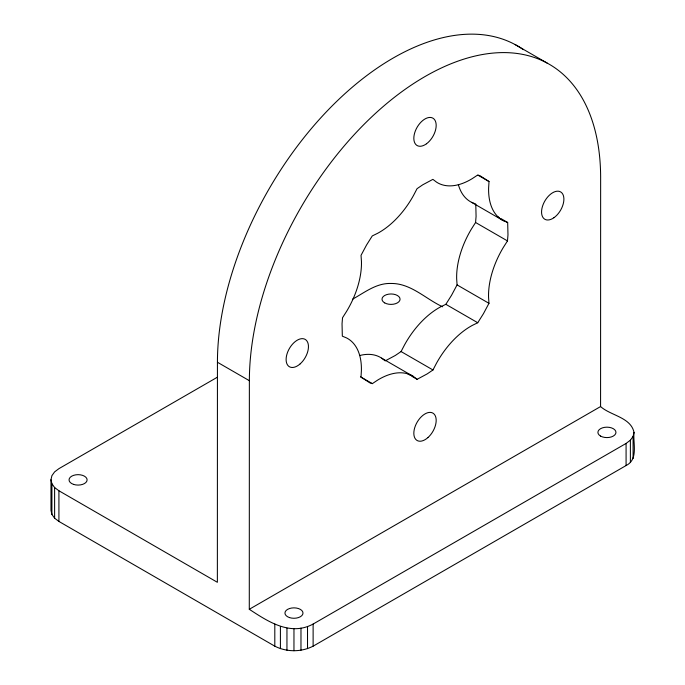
<?xml version="1.0" encoding="UTF-8"?>
<svg xmlns="http://www.w3.org/2000/svg" width="685" height="685" viewBox="0 0 685 685"><rect width="100%" height="100%" fill="white"/><g stroke="black" fill="none" stroke-linecap="round" stroke-linejoin="round"><path stroke-width="1.03" d="M217.248 377.281L58.919 468.651L54.612 471.888L51.906 475.664L50.981 479.714L50.981 510.376L51.906 514.426L54.612 518.194L58.919 521.439L274.805 646.169C286.587 652.231 301.34 652.231 313.122 646.169L626.081 465.552C638.685 459.292 632.812 443.315 634.019 432.381C630.868 417.259 610.54 415.589 600.574 406.556L600.642 177.963A248.39 143.388 -60 0 0 425.068 76.514A248.39 143.388 -60 0 0 249.366 380.697L249.289 609.29C268.255 621.706 290.371 636.348 313.122 624.052L626.081 443.435L630.388 440.198L633.094 436.422L634.019 432.381M51.906 514.426L51.906 483.756L50.981 479.714M54.612 518.194L54.612 487.532L51.906 483.756M58.919 521.439L58.919 490.768L54.612 487.532M523.383 49.662A248.39 143.388 -60 0 0 330.007 108.059A248.39 143.388 -60 0 0 217.436 362.254L217.368 582.293L58.919 490.768M274.805 646.169L274.805 624.052M280.413 648.652L280.413 626.544M286.947 650.219L286.955 628.102M293.959 650.75L293.968 628.633M300.972 650.219L300.98 628.102M307.514 648.652L307.514 626.544M313.122 646.169L313.122 624.052M626.081 465.552L626.081 443.435M630.388 462.315L630.388 440.198M633.094 458.539L633.094 436.422M417.114 379.302L413.5 376.544A66.556 38.428 -60 0 0 377.675 380.081L372.323 383.634L369.823 382.821L360.995 377.127L361.389 370.731A66.625 38.463 -60 0 0 346.533 337.919L342.329 336.164L342.038 323.8L342.534 317.737L346.627 311.307A66.436 38.36 -60 0 0 361.449 261.413L361.038 255.334L366.561 244.982L372.272 235.923L377.718 233.251A66.411 38.343 -60 0 0 413.509 195.473L417.045 188.692L422.765 184.787L432.903 179.359L436.508 182.116A66.556 38.428 -60 0 0 472.333 178.571L477.685 175.026L480.185 175.84L489.022 181.534L488.619 187.93A66.625 38.463 -60 0 0 503.484 220.741L507.679 222.497L507.979 234.861L507.482 240.915L503.381 247.353A66.436 38.36 -60 0 0 488.559 297.247L488.97 303.318L483.456 313.67L477.745 322.738L472.29 325.409A66.411 38.343 -60 0 0 436.508 363.187L432.971 369.968L427.243 373.864L417.114 379.302L411.642 376.142M359.625 355.549A66.556 38.428 -60 0 1 381.605 358.127L385.21 360.884L395.348 355.446L401.067 351.551L404.604 344.769A66.411 38.343 -60 0 1 440.387 306.991L445.841 304.311L451.552 295.252L457.075 284.9L456.664 278.829A66.436 38.36 -60 0 1 471.485 228.936L475.578 222.497L476.075 216.443L475.784 204.07L471.58 202.323A66.625 38.463 -60 0 1 458.351 184.565M352.433 299.268C364.557 292.589 376.399 282.914 391.041 283.47C410.854 283.196 425.668 298.994 442.63 306.777M249.289 609.29L600.574 406.556M515.223 44.636L547.152 63.071M478.079 175.223L489.022 181.534M497.661 216.7L499.476 217.753M501.3 218.806L507.679 222.497M471.58 202.323L503.484 220.741M475.578 222.497L507.482 240.915M457.075 284.9L488.97 303.318M445.841 304.311L477.745 322.738M401.067 351.551L432.971 369.968M381.605 358.127L413.5 376.544M407.995 374.036L409.818 375.089M360.481 376.793L372.323 383.634M217.436 362.254L249.366 380.697M426.507 143.773A15.806 9.128 -60 0 0 433.845 118.856A15.806 9.128 -60 0 0 414.665 132.924A15.806 9.128 -60 0 0 426.507 143.773M553.908 217.736A15.806 9.128 -60 0 0 561.751 192.776A15.806 9.128 -60 0 0 542.511 206.262A15.806 9.128 -60 0 0 553.908 217.736M300.176 363.863A15.806 9.128 -60 0 0 305.185 339.383A15.806 9.128 -60 0 0 286.493 355.96A15.806 9.128 -60 0 0 300.176 363.863M427.902 437.604A15.806 9.128 -60 0 0 432.911 413.123A15.806 9.128 -60 0 0 414.211 429.7A15.806 9.128 -60 0 0 427.902 437.604M289.447 617.579A9.033 5.215 0 0 0 302.993 613.066A9.033 5.215 0 0 0 289.447 608.554A9.033 5.215 0 0 0 289.447 617.579M600.539 436.062A9.033 5.215 0 0 0 615.652 433.725A9.033 5.215 0 0 0 604.59 427.346A9.033 5.215 0 0 0 600.539 436.062M384.653 302.873A9.033 5.215 0 0 0 399.757 300.535A9.033 5.215 0 0 0 388.703 294.148A9.033 5.215 0 0 0 384.653 302.873M73.56 484.389A9.033 5.215 0 0 0 87.106 479.877A9.033 5.215 0 0 0 73.56 475.356A9.033 5.215 0 0 0 73.56 484.389"/></g></svg>
